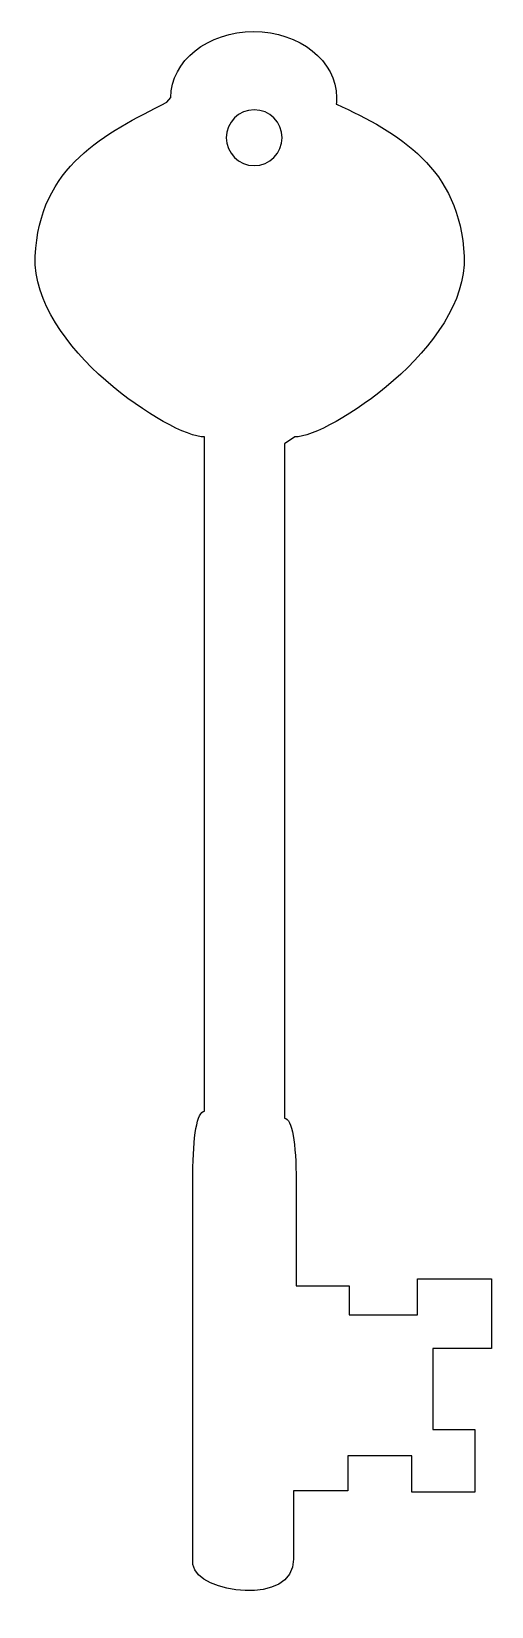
# Model space of a CAD drawing. Header units: centimetres. Extents: x -3.1 to 3.1, y -10.8 to 10.5.
import ezdxf

# ---------------------------------------------------------------- set-up
doc = ezdxf.new("R2010")
doc.units = ezdxf.units.CM
doc.header["$MEASUREMENT"] = 0
doc.layers.add('Camada 1', color=7, linetype='Continuous')

msp = doc.modelspace()

# ---------------------------------------------------------------- linework, layer by layer
at = {"layer": 'Camada 1'}
for points, knots in [([(0.98453, 9.56), (0.98818, 9.58932), (0.99003, 9.61908), (0.99003, 9.64919), (0.99003, 9.64919), (0.99003, 10.14227), (0.48843, 10.54198), (-0.13035, 10.54198), (-0.13035, 10.54198), (-0.7491, 10.54198), (-1.25073, 10.14227), (-1.25073, 9.64917), (-1.25073, 9.64917), (-1.25073, 9.64917), (-1.30333, 9.58511), (-1.30333, 9.58511), (-1.30333, 9.58511), (-2.13795, 9.16662), (-3.03269, 8.7204), (-3.08339, 7.50001), (-3.08339, 7.50001), (-3.13409, 6.27962), (-1.25321, 5.05888), (-0.79525, 5.05888), (-0.79525, 5.05888), (-0.79525, 5.05888), (-0.79524, -4.05985), (-0.79524, -4.05985), (-0.79524, -4.05985), (-0.89544, -4.05985), (-0.95203, -4.39936), (-0.95203, -4.90863), (-0.95203, -4.90863), (-0.95203, -4.90863), (-0.95203, -10.18987), (-0.95203, -10.18987), (-0.95203, -10.18987), (-0.89544, -10.58598), (0.42489, -10.75573), (0.40602, -10.11441), (0.40602, -10.11441), (0.40602, -10.15214), (0.40602, -9.19019), (0.40602, -9.19019), (0.40602, -9.19019), (0.40602, -9.19019), (1.14164, -9.1902), (1.14164, -9.1902), (1.14164, -9.1902), (1.14164, -9.1902), (1.14164, -8.71866), (1.14164, -8.71866), (1.14164, -8.71866), (1.14164, -8.71866), (2.00926, -8.71866), (2.00926, -8.71866), (2.00926, -8.71866), (2.00926, -8.71866), (2.00926, -9.20907), (2.00926, -9.20907), (2.00926, -9.20907), (2.00926, -9.20907), (2.85804, -9.20906), (2.85804, -9.20906), (2.85804, -9.20906), (2.85804, -9.20906), (2.85804, -8.36028), (2.85804, -8.36028), (2.85804, -8.36028), (2.85804, -8.36028), (2.29218, -8.36028), (2.29218, -8.36028), (2.29218, -8.36028), (2.29218, -8.36028), (2.29218, -7.26633), (2.29218, -7.26633), (2.29218, -7.26633), (2.29218, -7.26633), (3.08437, -7.26633), (3.08437, -7.26633), (3.08437, -7.26633), (3.08437, -7.26633), (3.08437, -6.32322), (3.08437, -6.32322), (3.08437, -6.32322), (3.08437, -6.32322), (2.08469, -6.32322), (2.08469, -6.32322), (2.08469, -6.32322), (2.08469, -6.32322), (2.08469, -6.81363), (2.08469, -6.81363), (2.08469, -6.81363), (2.08469, -6.81363), (1.16048, -6.81363), (1.16048, -6.81363), (1.16048, -6.81363), (1.16048, -6.81363), (1.16048, -6.41755), (1.16048, -6.41755), (1.16048, -6.41755), (1.16048, -6.41755), (0.48145, -6.41755), (0.48145, -6.41755), (0.48145, -6.41755), (0.48145, -6.41755), (0.44372, -6.41784), (0.44372, -6.41784), (0.44372, -6.41784), (0.44372, -6.41784), (0.44372, -5.00293), (0.44372, -5.00293), (0.44372, -5.00293), (0.44372, -4.49366), (0.38713, -4.15415), (0.28693, -4.15415), (0.28693, -4.15415), (0.28693, -4.15415), (0.28693, 4.96459), (0.28693, 4.96459), (0.28693, 4.96459), (0.28693, 4.96459), (0.42605, 5.05889), (0.42605, 5.05889), (0.42605, 5.05889), (0.88404, 5.05889), (2.76489, 6.2796), (2.71419, 7.50002), (2.71419, 7.50002), (2.66458, 8.69408), (1.82048, 9.17467), (0.98911, 9.55977), (0.98911, 9.55977), (0.98911, 9.55977), (0.98453, 9.56), (0.98453, 9.56)], [0, 0, 0, 0, 0.02857143, 0.02857143, 0.02857143, 0.02857143, 0.05714286, 0.05714286, 0.05714286, 0.05714286, 0.08571429, 0.08571429, 0.08571429, 0.08571429, 0.11428571, 0.11428571, 0.11428571, 0.11428571, 0.14285714, 0.14285714, 0.14285714, 0.14285714, 0.17142857, 0.17142857, 0.17142857, 0.17142857, 0.2, 0.2, 0.2, 0.2, 0.22857143, 0.22857143, 0.22857143, 0.22857143, 0.25714286, 0.25714286, 0.25714286, 0.25714286, 0.28571429, 0.28571429, 0.28571429, 0.28571429, 0.31428571, 0.31428571, 0.31428571, 0.31428571, 0.34285714, 0.34285714, 0.34285714, 0.34285714, 0.37142857, 0.37142857, 0.37142857, 0.37142857, 0.4, 0.4, 0.4, 0.4, 0.42857143, 0.42857143, 0.42857143, 0.42857143, 0.45714286, 0.45714286, 0.45714286, 0.45714286, 0.48571429, 0.48571429, 0.48571429, 0.48571429, 0.51428571, 0.51428571, 0.51428571, 0.51428571, 0.54285714, 0.54285714, 0.54285714, 0.54285714, 0.57142857, 0.57142857, 0.57142857, 0.57142857, 0.6, 0.6, 0.6, 0.6, 0.62857143, 0.62857143, 0.62857143, 0.62857143, 0.65714286, 0.65714286, 0.65714286, 0.65714286, 0.68571429, 0.68571429, 0.68571429, 0.68571429, 0.71428571, 0.71428571, 0.71428571, 0.71428571, 0.74285714, 0.74285714, 0.74285714, 0.74285714, 0.77142857, 0.77142857, 0.77142857, 0.77142857, 0.8, 0.8, 0.8, 0.8, 0.82857143, 0.82857143, 0.82857143, 0.82857143, 0.85714286, 0.85714286, 0.85714286, 0.85714286, 0.88571429, 0.88571429, 0.88571429, 0.88571429, 0.91428571, 0.91428571, 0.91428571, 0.91428571, 0.94285714, 0.94285714, 0.94285714, 0.94285714, 1, 1, 1, 1]), ([(-0.5005, 9.10611), (-0.5005, 9.31447), (-0.33133, 9.48335), (-0.12328, 9.48335), (-0.12328, 9.48335), (0.08479, 9.48335), (0.25396, 9.31449), (0.25396, 9.10611), (0.25396, 9.10611), (0.25396, 8.89775), (0.08479, 8.72889), (-0.12328, 8.72889), (-0.12328, 8.72889), (-0.33135, 8.7289), (-0.5005, 8.89775), (-0.5005, 9.10611)], [0, 0, 0, 0, 0.2, 0.2, 0.2, 0.2, 0.4, 0.4, 0.4, 0.4, 0.6, 0.6, 0.6, 0.6, 1, 1, 1, 1])]:
    msp.add_open_spline(points, degree=3, knots=knots, dxfattribs=at)

doc.saveas('drawing.dxf')
